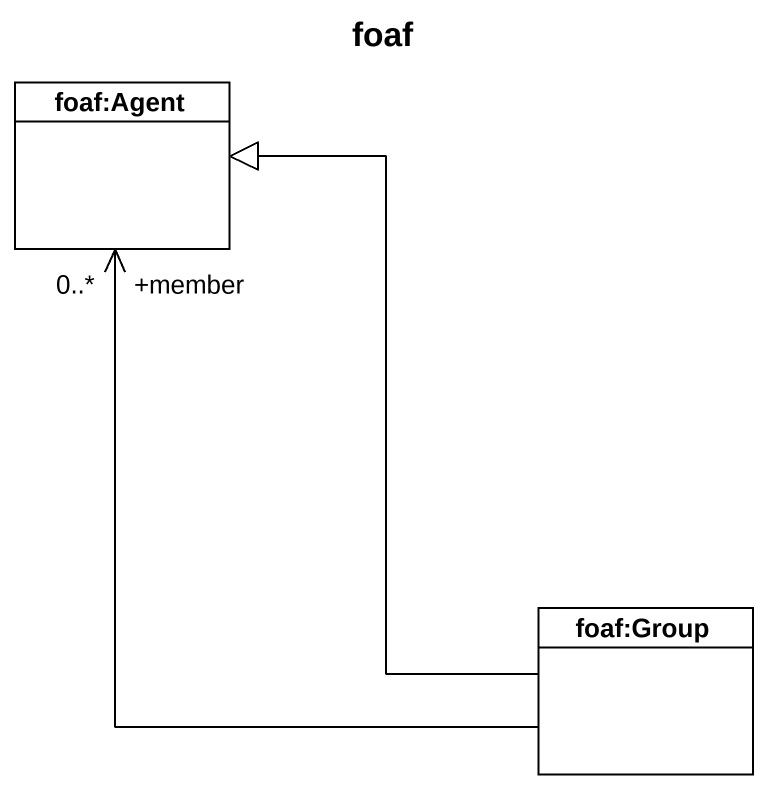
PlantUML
@startuml
title foaf
hide circle
hide empty members
class "foaf:Agent" as foaf_Agent
class "foaf:Group" as foaf_Group
foaf_Group -up-|> foaf_Agent
foaf_Group -up-> "+member\n0..*" foaf_Agent
@enduml
